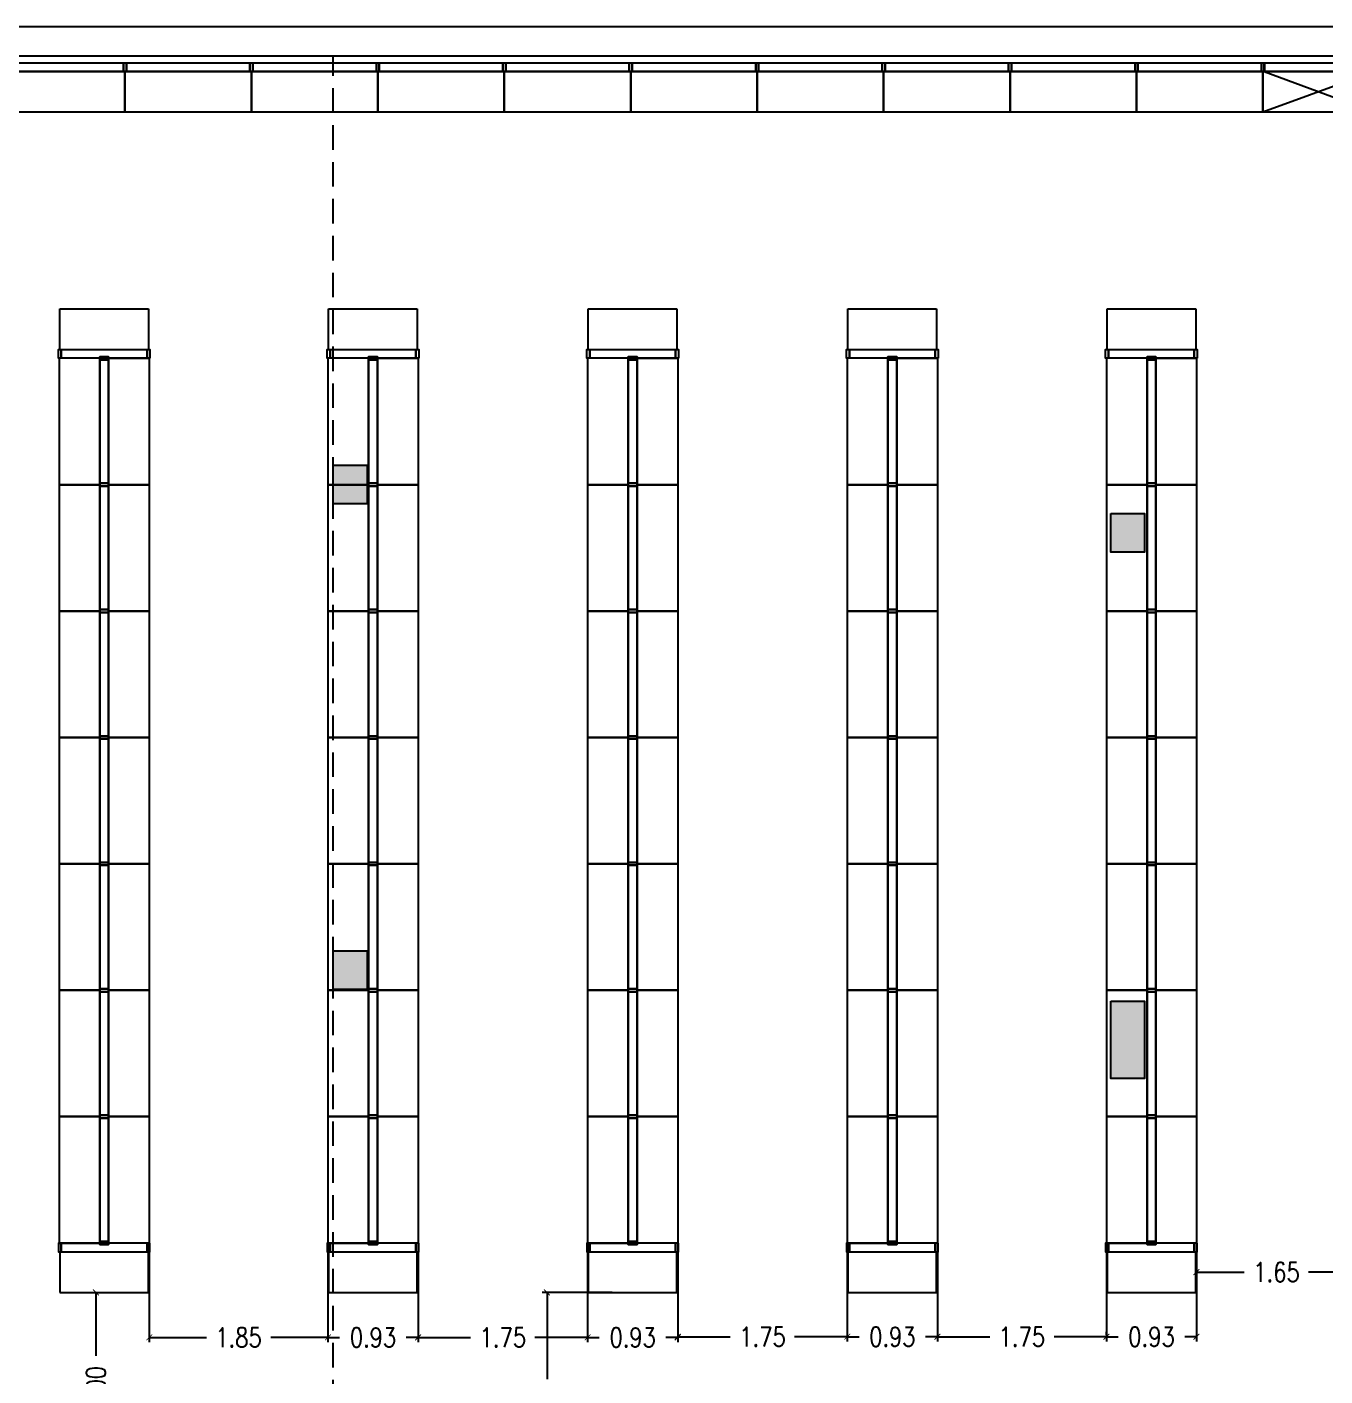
# Model space of a CAD drawing. Header units: millimetres. Extents: x -434 to 213, y 66 to 172.
# Drawn here: x 153.67 to 167.07, y 106.31 to 120.24 of the extents above; entities that cross this region are included whole.
import ezdxf

# ---------------------------------------------------------------- set-up
doc = ezdxf.new("R2010")
doc.units = ezdxf.units.MM
doc.linetypes.add('HIDDEN', pattern=[9.525, 6.35, -3.175])
for name, color, linetype in [('0_MUROS', 7, 'Continuous'), ('E_EQUIPAMIENTO', 1, 'Continuous'), ('E_EXHIBIDORAS', 1, 'Continuous'), ('E_GONDOLAS', 1, 'Continuous')]:
    doc.layers.add(name, color=color, linetype=linetype)
doc.styles.add('ROMANS', font='ROMANS.SHX', dxfattribs={"width": 0.8, "height": 0.2})
doc.dimstyles.new('MIG-LATERAL-CHICO', dxfattribs={"dimtxt": 0.2, "dimasz": 0.06, "dimexe": 0.05, "dimexo": 0.02, "dimgap": 0.1, "dimtad": 0, "dimrnd": 0.005, "dimzin": 0, "dimdsep": 46, "dimtxsty": 'ROMANS', "dimblk1": 'ARCHTICK', "dimblk2": 'ARCHTICK', "dimsah": 1, "dimcen": 2.5, "dimclrd": 1, "dimclre": 8, "dimclrt": 3, "dimadec": 0, "dimazin": 0, "dimtfac": 1, "dimtix": 1, "dimtmove": 0, "dimatfit": 0, "dimldrblk": 'ARCHTICK', "dimfxl": 1, "dimtolj": 1, "dimtzin": 0, "dimarcsym": 0})

# ---------------------------------------------------------------- blocks, each defined once
blk = doc.blocks.new('PUNTERA')
at = {"layer": 'E_GONDOLAS'}
for p, q in [((1350.083, 558.73), (1349.168, 558.73)), ((1349.168, 558.73), (1349.168, 558.31)), ((1350.083, 558.31), (1350.083, 558.73))]:
    blk.add_line(p, q, dxfattribs=at)
at = {"layer": 'E_GONDOLAS', "color": 3}
for p, q in [((1350.068, 558.31), (1349.183, 558.31)), ((1349.183, 558.31), (1349.183, 558.22)), ((1350.068, 558.22), (1350.068, 558.31)), ((1349.183, 558.22), (1350.068, 558.22))]:
    blk.add_line(p, q, dxfattribs=at)
for points in [[(1349.153, 558.22), (1349.183, 558.22), (1349.183, 558.31), (1349.153, 558.31)], [(1350.068, 558.22), (1350.098, 558.22), (1350.098, 558.31), (1350.068, 558.31)]]:
    blk.add_lwpolyline(points, close=True, dxfattribs=at)
blk = doc.blocks.new('TRAMO CENTRAL')
at = {"layer": 'E_GONDOLAS'}
for points in [[(1353.744, 558.952), (1355.049, 558.952), (1355.049, 559.372), (1353.744, 559.372)], [(1353.744, 558.862), (1355.049, 558.862), (1355.049, 558.442), (1353.744, 558.442)], [(1353.759, 558.862), (1355.034, 558.862), (1355.034, 558.952), (1353.759, 558.952)]]:
    blk.add_lwpolyline(points, close=True, dxfattribs=at)
at = {"layer": 'E_GONDOLAS', "color": 3}
for points in [[(1353.729, 558.862), (1353.759, 558.862), (1353.759, 558.952), (1353.729, 558.952)], [(1353.729, 558.952), (1353.759, 558.952), (1353.759, 558.862), (1353.729, 558.862)], [(1353.759, 558.952), (1355.034, 558.952), (1355.034, 558.862), (1353.759, 558.862)], [(1355.034, 558.862), (1355.064, 558.862), (1355.064, 558.952), (1355.034, 558.952)], [(1355.034, 558.952), (1355.064, 558.952), (1355.064, 558.862), (1355.034, 558.862)]]:
    blk.add_lwpolyline(points, close=True, dxfattribs=at)
blk = doc.blocks.new('_ArchTick')
at = {"color": 0, "linetype": 'ByBlock', "const_width": 0.15}
blk.add_lwpolyline([(-0.5, -0.5), (0.5, 0.5)], dxfattribs=at)
blk = doc.blocks.new('*D138')
at = {"color": 8, "linetype": 'ByBlock', "lineweight": -2, "transparency": 16777216}
for p, q in [((165.741, 108.714), (165.741, 106.662)), ((164.811, 106.732), (164.811, 106.762))]:
    blk.add_line(p, q, dxfattribs=at)
at = {"color": 1, "linetype": 'ByBlock', "lineweight": -2, "transparency": 16777216}
for p, q in [((164.811, 106.712), (164.932, 106.712)), ((165.741, 106.712), (165.62, 106.712))]:
    blk.add_line(p, q, dxfattribs=at)
at = {"layer": 'Defpoints', "color": 0, "linetype": 'ByBlock', "transparency": 16777216}
for p in [(165.741, 108.734), (164.811, 106.712), (165.741, 106.712)]:
    blk.add_point(p, dxfattribs=at)
at = {"color": 1, "linetype": 'ByBlock', "lineweight": -2, "transparency": 16777216, "xscale": 0.06, "yscale": 0.06, "zscale": 0.06, "rotation": 180}
blk.add_blockref('_ArchTick', (164.811, 106.712), dxfattribs=at)
at = {"color": 1, "linetype": 'ByBlock', "lineweight": -2, "transparency": 16777216, "xscale": 0.06, "yscale": 0.06, "zscale": 0.06}
blk.add_blockref('_ArchTick', (165.741, 106.712), dxfattribs=at)
at = {"color": 3, "linetype": 'ByBlock', "transparency": 16777216, "insert": (165.276, 106.712), "char_height": 0.2, "attachment_point": 5, "style": 'ROMANS'}
blk.add_mtext('\\A1;0.93', dxfattribs=at)
blk = doc.blocks.new('CONTRAPARED')
at = {"layer": 'E_GONDOLAS'}
blk.add_lwpolyline([(1346.89, 559.83), (1348.195, 559.83), (1348.195, 560.25), (1346.89, 560.25)], close=True, dxfattribs=at)
at = {"layer": 'E_GONDOLAS', "color": 3}
for points in [[(1346.875, 559.74), (1346.905, 559.74), (1346.905, 559.83), (1346.875, 559.83)], [(1346.905, 559.74), (1348.18, 559.74), (1348.18, 559.83), (1346.905, 559.83)], [(1348.18, 559.74), (1348.21, 559.74), (1348.21, 559.83), (1348.18, 559.83)]]:
    blk.add_lwpolyline(points, close=True, dxfattribs=at)
blk = doc.blocks.new('*D140')
at = {"color": 8, "linetype": 'ByBlock', "lineweight": -2, "transparency": 16777216}
for p, q in [((157.707, 108.312), (157.707, 106.655)), ((159.457, 108.312), (159.457, 106.655))]:
    blk.add_line(p, q, dxfattribs=at)
at = {"color": 1, "linetype": 'ByBlock', "lineweight": -2, "transparency": 16777216}
for p, q in [((157.707, 106.705), (158.25, 106.705)), ((159.457, 106.705), (158.914, 106.705))]:
    blk.add_line(p, q, dxfattribs=at)
at = {"layer": 'Defpoints', "color": 0, "linetype": 'ByBlock', "transparency": 16777216}
for p in [(157.707, 108.332), (159.457, 108.332), (159.457, 106.705)]:
    blk.add_point(p, dxfattribs=at)
at = {"color": 1, "linetype": 'ByBlock', "lineweight": -2, "transparency": 16777216, "xscale": 0.06, "yscale": 0.06, "zscale": 0.06, "rotation": 180}
blk.add_blockref('_ArchTick', (157.707, 106.705), dxfattribs=at)
at = {"color": 1, "linetype": 'ByBlock', "lineweight": -2, "transparency": 16777216, "xscale": 0.06, "yscale": 0.06, "zscale": 0.06}
blk.add_blockref('_ArchTick', (159.457, 106.705), dxfattribs=at)
at = {"color": 3, "linetype": 'ByBlock', "transparency": 16777216, "insert": (158.582, 106.705), "char_height": 0.2, "attachment_point": 5, "style": 'ROMANS'}
blk.add_mtext('\\A1;1.75', dxfattribs=at)
blk = doc.blocks.new('*D143')
at = {"color": 8, "linetype": 'ByBlock', "lineweight": -2, "transparency": 16777216}
for p, q in [((156.777, 108.312), (156.777, 106.655)), ((157.707, 108.319), (157.707, 106.655))]:
    blk.add_line(p, q, dxfattribs=at)
at = {"color": 1, "linetype": 'ByBlock', "lineweight": -2, "transparency": 16777216}
for p, q in [((156.777, 106.705), (156.898, 106.705)), ((157.707, 106.705), (157.586, 106.705))]:
    blk.add_line(p, q, dxfattribs=at)
at = {"layer": 'Defpoints', "color": 0, "linetype": 'ByBlock', "transparency": 16777216}
for p in [(156.777, 108.332), (157.707, 108.339), (157.707, 106.705)]:
    blk.add_point(p, dxfattribs=at)
at = {"color": 1, "linetype": 'ByBlock', "lineweight": -2, "transparency": 16777216, "xscale": 0.06, "yscale": 0.06, "zscale": 0.06, "rotation": 180}
blk.add_blockref('_ArchTick', (156.777, 106.705), dxfattribs=at)
at = {"color": 1, "linetype": 'ByBlock', "lineweight": -2, "transparency": 16777216, "xscale": 0.06, "yscale": 0.06, "zscale": 0.06}
blk.add_blockref('_ArchTick', (157.707, 106.705), dxfattribs=at)
at = {"color": 3, "linetype": 'ByBlock', "transparency": 16777216, "insert": (157.242, 106.705), "char_height": 0.2, "attachment_point": 5, "style": 'ROMANS'}
blk.add_mtext('\\A1;0.93', dxfattribs=at)
blk = doc.blocks.new('*D144')
at = {"color": 8, "linetype": 'ByBlock', "lineweight": -2, "transparency": 16777216}
for p, q in [((159.457, 108.312), (159.457, 106.655)), ((160.387, 108.319), (160.387, 106.655))]:
    blk.add_line(p, q, dxfattribs=at)
at = {"color": 1, "linetype": 'ByBlock', "lineweight": -2, "transparency": 16777216}
for p, q in [((159.457, 106.705), (159.578, 106.705)), ((160.387, 106.705), (160.266, 106.705))]:
    blk.add_line(p, q, dxfattribs=at)
at = {"layer": 'Defpoints', "color": 0, "linetype": 'ByBlock', "transparency": 16777216}
for p in [(159.457, 108.332), (160.387, 108.339), (160.387, 106.705)]:
    blk.add_point(p, dxfattribs=at)
at = {"color": 1, "linetype": 'ByBlock', "lineweight": -2, "transparency": 16777216, "xscale": 0.06, "yscale": 0.06, "zscale": 0.06, "rotation": 180}
blk.add_blockref('_ArchTick', (159.457, 106.705), dxfattribs=at)
at = {"color": 1, "linetype": 'ByBlock', "lineweight": -2, "transparency": 16777216, "xscale": 0.06, "yscale": 0.06, "zscale": 0.06}
blk.add_blockref('_ArchTick', (160.387, 106.705), dxfattribs=at)
at = {"color": 3, "linetype": 'ByBlock', "transparency": 16777216, "insert": (159.922, 106.705), "char_height": 0.2, "attachment_point": 5, "style": 'ROMANS'}
blk.add_mtext('\\A1;0.93', dxfattribs=at)
blk = doc.blocks.new('*D157')
at = {"layer": 'Defpoints', "color": 0, "linetype": 'ByBlock', "transparency": 16777216}
for p in [(159.729, 107.169), (159.038, 104.691), (159.36, 104.691)]:
    blk.add_point(p, dxfattribs=at)
at = {"layer": 'E_EXHIBIDORAS', "color": 8, "linetype": 'ByBlock', "lineweight": -2, "transparency": 16777216}
for p, q in [((159.709, 107.169), (158.988, 107.169)), ((159.34, 104.691), (158.988, 104.691))]:
    blk.add_line(p, q, dxfattribs=at)
at = {"layer": 'E_EXHIBIDORAS', "color": 1, "linetype": 'ByBlock', "lineweight": -2, "transparency": 16777216}
for p, q in [((159.038, 107.169), (159.038, 106.274)), ((159.038, 104.691), (159.038, 105.586))]:
    blk.add_line(p, q, dxfattribs=at)
at = {"layer": 'E_EXHIBIDORAS', "color": 1, "linetype": 'ByBlock', "lineweight": -2, "transparency": 16777216, "xscale": 0.06, "yscale": 0.06, "zscale": 0.06}
for p, rotation in [((159.038, 107.169), 90), ((159.038, 104.691), 270)]:
    blk.add_blockref('_ArchTick', p, dxfattribs=dict(at, rotation=rotation))
at = {"layer": 'E_EXHIBIDORAS', "color": 3, "linetype": 'ByBlock', "transparency": 16777216, "insert": (159.038, 105.93), "char_height": 0.2, "attachment_point": 5, "rotation": 90, "style": 'ROMANS'}
blk.add_mtext('\\A1;2.48', dxfattribs=at)
blk = doc.blocks.new('*D159')
at = {"color": 8, "linetype": 'ByBlock', "lineweight": -2, "transparency": 16777216}
for p, q in [((154.933, 108.312), (154.933, 106.655)), ((156.777, 108.312), (156.777, 106.655))]:
    blk.add_line(p, q, dxfattribs=at)
at = {"color": 1, "linetype": 'ByBlock', "lineweight": -2, "transparency": 16777216}
for p, q in [((154.933, 106.705), (155.523, 106.705)), ((156.777, 106.705), (156.187, 106.705))]:
    blk.add_line(p, q, dxfattribs=at)
at = {"layer": 'Defpoints', "color": 0, "linetype": 'ByBlock', "transparency": 16777216}
for p in [(154.933, 108.332), (156.777, 108.332), (156.777, 106.705)]:
    blk.add_point(p, dxfattribs=at)
at = {"color": 1, "linetype": 'ByBlock', "lineweight": -2, "transparency": 16777216, "xscale": 0.06, "yscale": 0.06, "zscale": 0.06, "rotation": 180}
blk.add_blockref('_ArchTick', (154.933, 106.705), dxfattribs=at)
at = {"color": 1, "linetype": 'ByBlock', "lineweight": -2, "transparency": 16777216, "xscale": 0.06, "yscale": 0.06, "zscale": 0.06}
blk.add_blockref('_ArchTick', (156.777, 106.705), dxfattribs=at)
at = {"color": 3, "linetype": 'ByBlock', "transparency": 16777216, "insert": (155.855, 106.705), "char_height": 0.2, "attachment_point": 5, "style": 'ROMANS'}
blk.add_mtext('\\A1;1.85', dxfattribs=at)
blk = doc.blocks.new('*D160')
at = {"color": 8, "linetype": 'ByBlock', "lineweight": -2, "transparency": 16777216}
for p, q in [((160.387, 108.312), (160.387, 106.662)), ((162.137, 108.319), (162.137, 106.662))]:
    blk.add_line(p, q, dxfattribs=at)
at = {"color": 1, "linetype": 'ByBlock', "lineweight": -2, "transparency": 16777216}
for p, q in [((160.387, 106.712), (160.93, 106.712)), ((162.137, 106.712), (161.594, 106.712))]:
    blk.add_line(p, q, dxfattribs=at)
at = {"layer": 'Defpoints', "color": 0, "linetype": 'ByBlock', "transparency": 16777216}
for p in [(160.387, 108.332), (162.137, 108.339), (162.137, 106.712)]:
    blk.add_point(p, dxfattribs=at)
at = {"color": 1, "linetype": 'ByBlock', "lineweight": -2, "transparency": 16777216, "xscale": 0.06, "yscale": 0.06, "zscale": 0.06, "rotation": 180}
blk.add_blockref('_ArchTick', (160.387, 106.712), dxfattribs=at)
at = {"color": 1, "linetype": 'ByBlock', "lineweight": -2, "transparency": 16777216, "xscale": 0.06, "yscale": 0.06, "zscale": 0.06}
blk.add_blockref('_ArchTick', (162.137, 106.712), dxfattribs=at)
at = {"color": 3, "linetype": 'ByBlock', "transparency": 16777216, "insert": (161.262, 106.712), "char_height": 0.2, "attachment_point": 5, "style": 'ROMANS'}
blk.add_mtext('\\A1;1.75', dxfattribs=at)
blk = doc.blocks.new('*D161')
at = {"color": 8, "linetype": 'ByBlock', "lineweight": -2, "transparency": 16777216}
for p, q in [((163.067, 108.319), (163.067, 106.662)), ((164.811, 108.319), (164.811, 106.662))]:
    blk.add_line(p, q, dxfattribs=at)
at = {"color": 1, "linetype": 'ByBlock', "lineweight": -2, "transparency": 16777216}
for p, q in [((163.067, 106.712), (163.607, 106.712)), ((164.811, 106.712), (164.272, 106.712))]:
    blk.add_line(p, q, dxfattribs=at)
at = {"layer": 'Defpoints', "color": 0, "linetype": 'ByBlock', "transparency": 16777216}
for p in [(163.067, 108.339), (164.811, 108.339), (164.811, 106.712)]:
    blk.add_point(p, dxfattribs=at)
at = {"color": 1, "linetype": 'ByBlock', "lineweight": -2, "transparency": 16777216, "xscale": 0.06, "yscale": 0.06, "zscale": 0.06, "rotation": 180}
blk.add_blockref('_ArchTick', (163.067, 106.712), dxfattribs=at)
at = {"color": 1, "linetype": 'ByBlock', "lineweight": -2, "transparency": 16777216, "xscale": 0.06, "yscale": 0.06, "zscale": 0.06}
blk.add_blockref('_ArchTick', (164.811, 106.712), dxfattribs=at)
at = {"color": 3, "linetype": 'ByBlock', "transparency": 16777216, "insert": (163.939, 106.712), "char_height": 0.2, "attachment_point": 5, "style": 'ROMANS'}
blk.add_mtext('\\A1;1.75', dxfattribs=at)
blk = doc.blocks.new('*D162')
at = {"color": 8, "linetype": 'ByBlock', "lineweight": -2, "transparency": 16777216}
for p, q in [((165.741, 108.129), (165.741, 107.329)), ((167.391, 108.129), (167.391, 107.329))]:
    blk.add_line(p, q, dxfattribs=at)
at = {"color": 1, "linetype": 'ByBlock', "lineweight": -2, "transparency": 16777216}
for p, q in [((165.741, 107.379), (166.234, 107.379)), ((167.391, 107.379), (166.898, 107.379))]:
    blk.add_line(p, q, dxfattribs=at)
at = {"layer": 'Defpoints', "color": 0, "linetype": 'ByBlock', "transparency": 16777216}
for p in [(165.741, 108.149), (167.391, 108.149), (167.391, 107.379)]:
    blk.add_point(p, dxfattribs=at)
at = {"color": 1, "linetype": 'ByBlock', "lineweight": -2, "transparency": 16777216, "xscale": 0.06, "yscale": 0.06, "zscale": 0.06, "rotation": 180}
blk.add_blockref('_ArchTick', (165.741, 107.379), dxfattribs=at)
at = {"color": 1, "linetype": 'ByBlock', "lineweight": -2, "transparency": 16777216, "xscale": 0.06, "yscale": 0.06, "zscale": 0.06}
blk.add_blockref('_ArchTick', (167.391, 107.379), dxfattribs=at)
at = {"color": 3, "linetype": 'ByBlock', "transparency": 16777216, "insert": (166.566, 107.379), "char_height": 0.2, "attachment_point": 5, "style": 'ROMANS'}
blk.add_mtext('\\A1;1.65', dxfattribs=at)
blk = doc.blocks.new('*D163')
at = {"color": 8, "linetype": 'ByBlock', "lineweight": -2, "transparency": 16777216}
for p, q in [((162.137, 108.312), (162.137, 106.662)), ((163.067, 108.319), (163.067, 106.662))]:
    blk.add_line(p, q, dxfattribs=at)
at = {"color": 1, "linetype": 'ByBlock', "lineweight": -2, "transparency": 16777216}
for p, q in [((162.137, 106.712), (162.258, 106.712)), ((163.067, 106.712), (162.946, 106.712))]:
    blk.add_line(p, q, dxfattribs=at)
at = {"layer": 'Defpoints', "color": 0, "linetype": 'ByBlock', "transparency": 16777216}
for p in [(162.137, 108.332), (163.067, 108.339), (163.067, 106.712)]:
    blk.add_point(p, dxfattribs=at)
at = {"color": 1, "linetype": 'ByBlock', "lineweight": -2, "transparency": 16777216, "xscale": 0.06, "yscale": 0.06, "zscale": 0.06, "rotation": 180}
blk.add_blockref('_ArchTick', (162.137, 106.712), dxfattribs=at)
at = {"color": 1, "linetype": 'ByBlock', "lineweight": -2, "transparency": 16777216, "xscale": 0.06, "yscale": 0.06, "zscale": 0.06}
blk.add_blockref('_ArchTick', (163.067, 106.712), dxfattribs=at)
at = {"color": 3, "linetype": 'ByBlock', "transparency": 16777216, "insert": (162.602, 106.712), "char_height": 0.2, "attachment_point": 5, "style": 'ROMANS'}
blk.add_mtext('\\A1;0.93', dxfattribs=at)
blk = doc.blocks.new('*D165')
at = {"layer": 'Defpoints', "color": 0, "linetype": 'ByBlock', "transparency": 16777216}
for p in [(154.383, 107.169), (154.383, 107.169), (154.383, 105.169)]:
    blk.add_point(p, dxfattribs=at)
at = {"layer": 'E_EXHIBIDORAS', "color": 1, "linetype": 'ByBlock', "lineweight": -2, "transparency": 16777216}
for p, q in [((154.383, 107.169), (154.383, 106.513)), ((154.383, 105.169), (154.383, 105.825))]:
    blk.add_line(p, q, dxfattribs=at)
at = {"layer": 'E_EXHIBIDORAS', "color": 8, "linetype": 'ByBlock', "lineweight": -2, "transparency": 16777216}
for p, q in [((154.403, 107.169), (154.433, 107.169)), ((154.363, 105.169), (154.333, 105.169))]:
    blk.add_line(p, q, dxfattribs=at)
at = {"layer": 'E_EXHIBIDORAS', "color": 1, "linetype": 'ByBlock', "lineweight": -2, "transparency": 16777216, "xscale": 0.06, "yscale": 0.06, "zscale": 0.06}
for p, rotation in [((154.383, 107.169), 90), ((154.383, 105.169), 270)]:
    blk.add_blockref('_ArchTick', p, dxfattribs=dict(at, rotation=rotation))
at = {"layer": 'E_EXHIBIDORAS', "color": 3, "linetype": 'ByBlock', "transparency": 16777216, "insert": (154.383, 106.169), "char_height": 0.2, "attachment_point": 5, "rotation": 90, "style": 'ROMANS'}
blk.add_mtext('\\A1;2.00', dxfattribs=at)
blk = doc.blocks.new('gond ajuste')
at = {"layer": 'E_GONDOLAS'}
for p, q in [((1.165, -0.09), (0.015, -0.51)), ((0.03, -0.09), (1.165, -0.51))]:
    blk.add_line(p, q, dxfattribs=at)
at = {"layer": 'E_GONDOLAS', "color": 3}
for points in [[(0, 0), (0.03, 0), (0.03, -0.09), (0, -0.09)], [(0.03, 0), (1.15, 0), (1.15, -0.09), (0.03, -0.09)], [(1.15, 0), (1.18, 0), (1.18, -0.09), (1.15, -0.09)]]:
    blk.add_lwpolyline(points, close=True, dxfattribs=at)
at = {"layer": 'E_GONDOLAS'}
blk.add_lwpolyline([(0.015, -0.09), (1.165, -0.09), (1.165, -0.51), (0.015, -0.51)], close=True, dxfattribs=at)

msp = doc.modelspace()

# ---------------------------------------------------------------- linework, layer by layer
at = {"layer": '0_MUROS'}
for p, q in [((190.94, 120.235), (140.52, 120.235)), ((190.64, 119.935), (140.82, 119.935))]:
    msp.add_line(p, q, dxfattribs=at)
for points in [[(156.832, 115.711), (157.182, 115.711), (157.182, 115.311), (156.832, 115.311)], [(164.856, 115.212), (165.206, 115.212), (165.206, 114.812), (164.856, 114.812)], [(164.856, 115.212), (165.206, 115.212), (165.206, 114.812), (164.856, 114.812)], [(156.832, 110.696), (157.182, 110.696), (157.182, 110.296), (156.832, 110.296)], [(164.856, 110.178), (165.206, 110.178), (165.206, 109.378), (164.856, 109.378)], [(164.856, 110.178), (165.206, 110.178), (165.206, 109.378), (164.856, 109.378)]]:
    msp.add_lwpolyline(points, close=True, dxfattribs=at)
at = {"layer": '0_MUROS', "color": 7, "linetype": 'ByBlock'}
for points in [[(156.832, 115.711), (157.182, 115.711), (156.832, 115.311), (157.182, 115.311)], [(164.856, 115.212), (165.206, 115.212), (164.856, 114.812), (165.206, 114.812)], [(156.832, 110.696), (157.182, 110.696), (156.832, 110.296), (157.182, 110.296)], [(164.856, 110.178), (165.206, 110.178), (164.856, 109.378), (165.206, 109.378)]]:
    msp.add_solid(points, dxfattribs=at)
at = {"layer": 'E_EQUIPAMIENTO', "color": 8, "linetype": 'HIDDEN', "ltscale": 0.04}
msp.add_line((156.832, 99.918), (156.832, 119.935), dxfattribs=at)

# ---------------------------------------------------------------- block references
at = {"layer": '0_MUROS', "rotation": 90}
for p in [(713.375, -1239.54), (716.149, -1239.54), (718.829, -1239.54)]:
    msp.add_blockref('TRAMO CENTRAL', p, dxfattribs=at)
at = {"layer": 'E_EXHIBIDORAS', "color": 8, "linetype": 'ByBlock'}
msp.add_blockref('gond ajuste', (166.411, 119.865), dxfattribs=at)
at = {"layer": 'E_GONDOLAS', "xscale": -1}
for p, rotation in [((-1193.513, 679.606), 179.9999626325412), ((-1192.208, 679.605), 180), ((-1190.903, 679.606), 179.9999626325412), ((-1189.598, 679.605), 180), ((-1188.293, 679.606), 179.9999626325412), ((-1186.988, 679.606), 179.9999626325412), ((-1185.683, 679.605), 180), ((-1184.378, 679.606), 179.9999626325412), ((-1183.073, 679.606), 179.9999626325412), ((-1181.768, 679.606), 179.9999626325412)]:
    msp.add_blockref('CONTRAPARED', p, dxfattribs=dict(at, rotation=rotation))
for p in [(1504.093, -441.406), (1506.867, -441.406), (1509.547, -441.406), (1512.227, -441.406), (1514.901, -441.406)]:
    msp.add_blockref('PUNTERA', p, dxfattribs=at)
at = {"layer": 'E_GONDOLAS'}
for name, p, rotation in [('TRAMO CENTRAL', (713.375, -1238.235), 90), ('TRAMO CENTRAL', (716.149, -1238.235), 90), ('TRAMO CENTRAL', (718.829, -1238.235), 90), ('TRAMO CENTRAL', (721.509, -1238.235), 90), ('TRAMO CENTRAL', (724.183, -1238.235), 90), ('TRAMO CENTRAL', (721.509, -1239.54), 90), ('TRAMO CENTRAL', (724.183, -1239.54), 90), ('TRAMO CENTRAL', (713.375, -1240.845), 90), ('TRAMO CENTRAL', (716.149, -1240.845), 90), ('TRAMO CENTRAL', (718.829, -1240.845), 90), ('TRAMO CENTRAL', (721.509, -1240.845), 90), ('TRAMO CENTRAL', (724.183, -1240.845), 90), ('TRAMO CENTRAL', (713.375, -1242.15), 90), ('TRAMO CENTRAL', (716.149, -1242.15), 90), ('TRAMO CENTRAL', (718.829, -1242.15), 90), ('TRAMO CENTRAL', (721.509, -1242.15), 90), ('TRAMO CENTRAL', (724.183, -1242.15), 90), ('TRAMO CENTRAL', (713.375, -1243.455), 90), ('TRAMO CENTRAL', (716.149, -1243.455), 90), ('TRAMO CENTRAL', (718.829, -1243.455), 90), ('TRAMO CENTRAL', (721.509, -1243.455), 90), ('TRAMO CENTRAL', (724.183, -1243.455), 90), ('TRAMO CENTRAL', (713.375, -1244.76), 90), ('TRAMO CENTRAL', (716.149, -1244.76), 90), ('TRAMO CENTRAL', (718.829, -1244.76), 90), ('TRAMO CENTRAL', (721.509, -1244.76), 90), ('TRAMO CENTRAL', (724.183, -1244.76), 90), ('TRAMO CENTRAL', (713.375, -1246.065), 90), ('TRAMO CENTRAL', (716.149, -1246.065), 90), ('TRAMO CENTRAL', (718.829, -1246.065), 90), ('TRAMO CENTRAL', (721.509, -1246.065), 90), ('TRAMO CENTRAL', (724.183, -1246.065), 90), ('PUNTERA', (1504.093, 665.9), 180.0000262001441), ('PUNTERA', (1506.867, 665.9), 180.0000262001441), ('PUNTERA', (1509.547, 665.9), 180.0000262001441), ('PUNTERA', (1512.227, 665.899), 180), ('PUNTERA', (1514.901, 665.899), 180)]:
    msp.add_blockref(name, p, dxfattribs=dict(at, rotation=rotation))

# ---------------------------------------------------------------- dimensions: what is measured, and where the dimension line sits
at = {"color": 8, "linetype": 'ByBlock'}
for base, p1, p2, picture, middle in [((165.741, 106.712), (164.811, 106.712), (165.741, 108.734), '*D138', (165.276, 106.712)), ((156.777, 106.705), (154.933, 108.332), (156.777, 108.332), '*D159', (155.855, 106.705)), ((157.707, 106.705), (156.777, 108.332), (157.707, 108.339), '*D143', (157.242, 106.705)), ((159.457, 106.705), (157.707, 108.332), (159.457, 108.332), '*D140', (158.582, 106.705)), ((160.387, 106.705), (159.457, 108.332), (160.387, 108.339), '*D144', (159.922, 106.705)), ((162.137, 106.712), (160.387, 108.332), (162.137, 108.339), '*D160', (161.262, 106.712)), ((163.067, 106.712), (162.137, 108.332), (163.067, 108.339), '*D163', (162.602, 106.712)), ((164.811, 106.712), (163.067, 108.339), (164.811, 108.339), '*D161', (163.939, 106.712)), ((167.391, 107.379), (165.741, 108.149), (167.391, 108.149), '*D162', (166.566, 107.379))]:
    dim = msp.add_linear_dim(base=base, p1=p1, p2=p2, dimstyle='MIG-LATERAL-CHICO', override={"dimfxl": 0.03}, dxfattribs=at)
    dim.commit()
    dim.dimension.update_dxf_attribs({"geometry": picture, "text_midpoint": middle})
at = {"layer": 'E_EXHIBIDORAS', "color": 8, "linetype": 'ByBlock'}
for base, p1, p2, picture, middle in [((154.383, 107.169), (154.383, 105.169), (154.383, 107.169), '*D165', (154.383, 106.169)), ((159.038, 104.691), (159.729, 107.169), (159.36, 104.691), '*D157', (159.038, 105.93))]:
    dim = msp.add_linear_dim(base=base, p1=p1, p2=p2, angle=90, dimstyle='MIG-LATERAL-CHICO', override={"dimfxl": 0.03}, dxfattribs=at)
    dim.commit()
    dim.dimension.update_dxf_attribs({"geometry": picture, "text_midpoint": middle})

doc.saveas('drawing.dxf')
